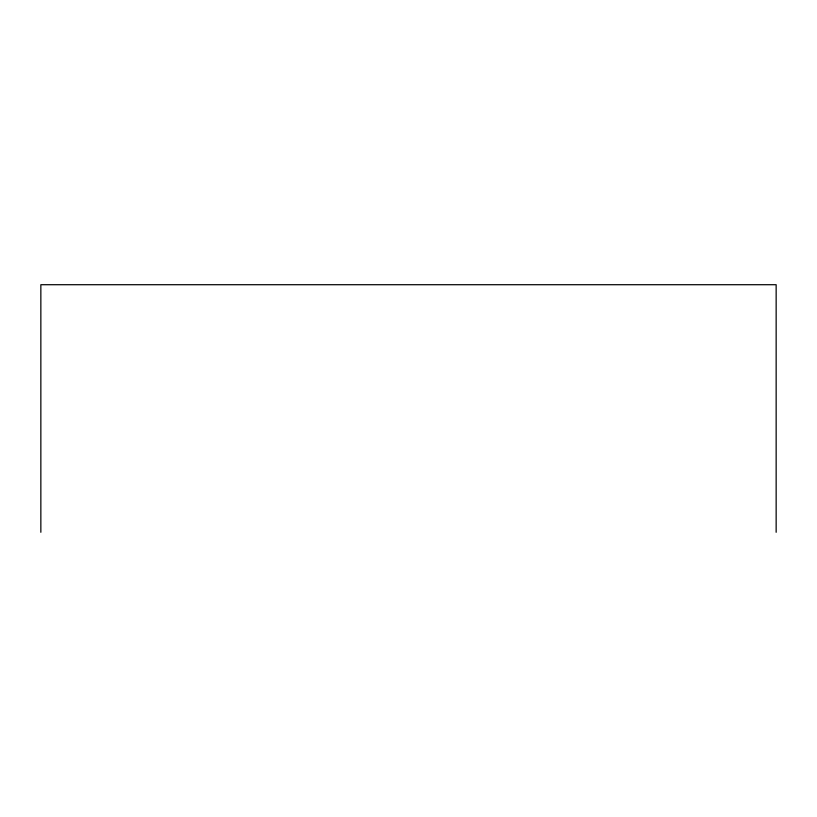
<?xml version="1.0" encoding="UTF-8"?>
<svg xmlns="http://www.w3.org/2000/svg" width="817" height="817" viewBox="0 0 817 817"><rect width="100%" height="100%" fill="white"/><g stroke="black" fill="none" stroke-linecap="round" stroke-linejoin="round"><path stroke-width="1.23" d="M776.15 532.286L776.15 284.714L40.85 284.714L40.85 532.286"/></g></svg>
